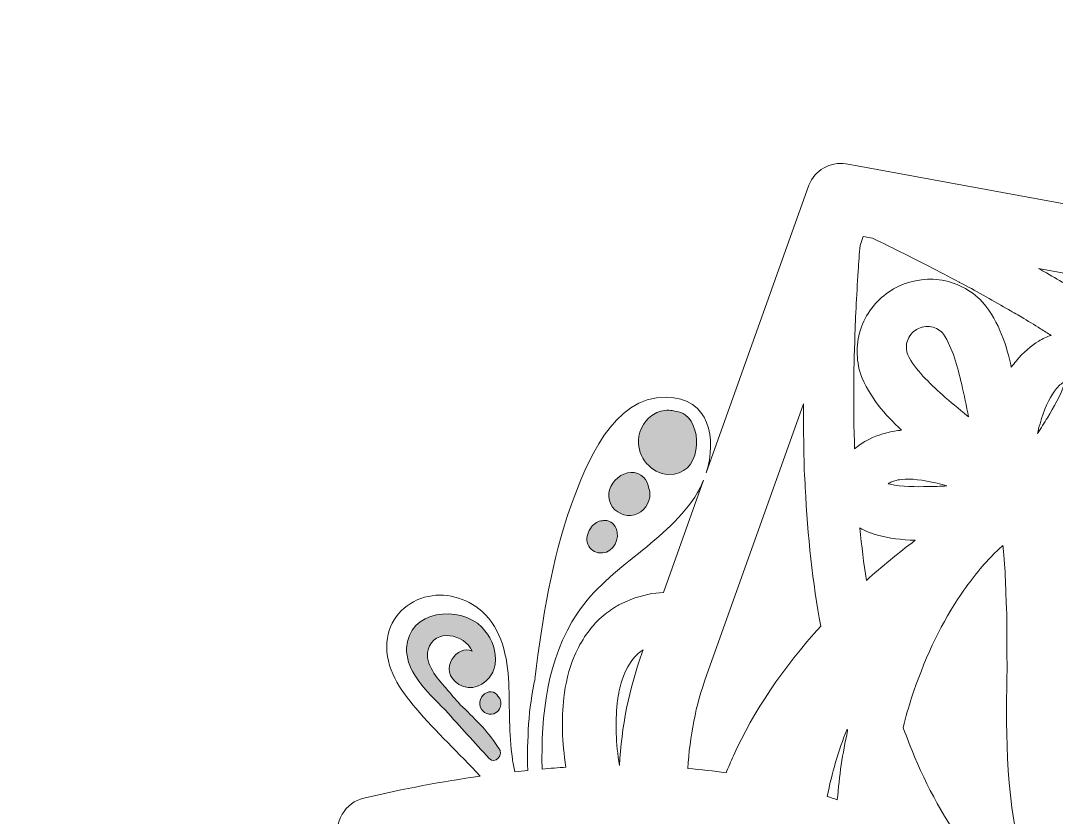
# Model space of a CAD drawing. Header units: millimetres. Extents: x -197 to 1097, y -667 to 136.
# Drawn here: x 193.4 to 317.7, y 37 to 132.6 of the extents above; entities that cross this region are included whole.
import ezdxf

# ---------------------------------------------------------------- set-up
doc = ezdxf.new("R2010")
doc.units = ezdxf.units.MM
doc.header["$MEASUREMENT"] = 0
doc.layers.add('engraving', color=7, linetype='Continuous')
doc.layers.add('Layer 5', color=7, linetype='Continuous')

# ---------------------------------------------------------------- blocks, each defined once
blk = doc.blocks.new('block 2')
at = {"layer": 'engraving'}
h = blk.add_hatch(color=1, dxfattribs=at)
h.dxf.hatch_style = 2
edge = h.paths.add_edge_path()
edge.add_spline(control_points=[(271.16, 78.16), (275.07, 77.95), (275.41, 83.7), (273.16, 85.31), (272.85, 85.53), (272.48, 85.68), (272.07, 85.71), (271.88, 85.77), (271.68, 85.82), (271.46, 85.84), (270.78, 85.92), (270.13, 85.77), (269.57, 85.47), (268.42, 84.86), (267.62, 83.6), (267.55, 82.26), (267.45, 80.2), (269.07, 78.27), (271.16, 78.16)], knot_values=[0, 0, 0, 0, 1, 1, 1, 2, 2, 2, 3, 3, 3, 4, 4, 4, 5, 5, 5, 6, 6, 6, 6], degree=3, periodic=1)
h = blk.add_hatch(color=1, dxfattribs=at)
h.dxf.hatch_style = 2
edge = h.paths.add_edge_path()
edge.add_spline(control_points=[(267.09, 73.31), (268.22, 73.62), (268.97, 74.7), (268.93, 75.86), (268.92, 76.13), (268.85, 76.4), (268.75, 76.65), (268.68, 77.07), (268.51, 77.46), (268.2, 77.78), (267.32, 78.71), (265.99, 78.5), (265.07, 77.75), (264.13, 76.98), (263.69, 75.74), (264.24, 74.6), (264.75, 73.54), (265.95, 73.01), (267.09, 73.31)], knot_values=[0, 0, 0, 0, 1, 1, 1, 2, 2, 2, 3, 3, 3, 4, 4, 4, 5, 5, 5, 6, 6, 6, 6], degree=3, periodic=1)
h = blk.add_hatch(color=1, dxfattribs=at)
h.dxf.hatch_style = 2
edge = h.paths.add_edge_path()
edge.add_spline(control_points=[(265.02, 71.18), (264.93, 71.87), (264.46, 72.48), (263.75, 72.61), (263.58, 72.64), (263.4, 72.63), (263.24, 72.59), (262.72, 72.59), (262.25, 72.27), (261.93, 71.85), (261.53, 71.33), (261.26, 70.68), (261.42, 70.01), (261.57, 69.36), (262.08, 68.87), (262.74, 68.75), (264.17, 68.48), (265.2, 69.86), (265.02, 71.18)], knot_values=[0, 0, 0, 0, 1, 1, 1, 2, 2, 2, 3, 3, 3, 4, 4, 4, 5, 5, 5, 6, 6, 6, 6], degree=3, periodic=1)
h = blk.add_hatch(color=1, dxfattribs=at)
h.dxf.hatch_style = 2
edge = h.paths.add_edge_path()
edge.add_spline(control_points=[(244.4, 49.84), (246.1, 47.88), (247.91, 45.99), (249.62, 44.05), (250.35, 43.22), (251.48, 44.51), (250.76, 45.33), (250.73, 45.36), (250.71, 45.39), (250.68, 45.42), (250.67, 45.45), (250.66, 45.47), (250.64, 45.5), (249.39, 47.42), (247.78, 48.95), (246.17, 50.5), (245.58, 51.16), (245, 51.83), (244.42, 52.51), (243.43, 53.66), (241.85, 55.38), (242.31, 57.1), (243.05, 59.8), (246.75, 58.95), (247.58, 56.94), (245.92, 57.87), (243.3, 54.67), (246, 52.93), (247.39, 52.03), (249.22, 52.84), (249.97, 54.22), (250.27, 54.77), (250.39, 55.36), (250.4, 55.97), (250.4, 57.37), (249.72, 58.81), (248.79, 59.77), (248.77, 59.79), (248.76, 59.8), (248.75, 59.82), (246.1, 62.5), (239.89, 61.87), (239.72, 57.3), (239.64, 54.97), (241.37, 52.97), (242.84, 51.4), (243.35, 50.86), (243.87, 50.35), (244.4, 49.84)], knot_values=[0, 0, 0, 0, 1, 1, 1, 2, 2, 2, 3, 3, 3, 4, 4, 4, 5, 5, 5, 6, 6, 6, 7, 7, 7, 8, 8, 8, 9, 9, 9, 10, 10, 10, 11, 11, 11, 12, 12, 12, 13, 13, 13, 14, 14, 14, 15, 15, 15, 16, 16, 16, 16], degree=3, periodic=1)
h = blk.add_hatch(color=1, dxfattribs=at)
h.dxf.hatch_style = 2
edge = h.paths.add_edge_path()
edge.add_spline(control_points=[(248.5, 50.58), (248.58, 49.77), (249.41, 49.12), (250.2, 49.42), (250.49, 49.53), (250.72, 49.74), (250.87, 50), (251.1, 50.41), (251.13, 50.92), (250.85, 51.34), (250.85, 51.34), (250.84, 51.34), (250.84, 51.34), (250.8, 51.41), (250.74, 51.46), (250.69, 51.52), (250.55, 51.84), (250.25, 52.02), (249.88, 52.05), (249.12, 52.09), (248.43, 51.35), (248.5, 50.58)], knot_values=[0, 0, 0, 0, 1, 1, 1, 2, 2, 2, 3, 3, 3, 4, 4, 4, 5, 5, 5, 6, 6, 6, 7, 7, 7, 7], degree=3, periodic=1)
at = {"layer": 'engraving', "lineweight": 0}
for points, knots in [([(271.16, 78.16), (275.07, 77.95), (275.41, 83.7), (273.16, 85.31), (272.85, 85.53), (272.48, 85.68), (272.07, 85.71), (271.88, 85.77), (271.68, 85.82), (271.46, 85.84), (270.78, 85.92), (270.13, 85.77), (269.57, 85.47), (268.42, 84.86), (267.62, 83.6), (267.55, 82.26), (267.45, 80.2), (269.07, 78.27), (271.16, 78.16)], [0, 0, 0, 0, 1, 1, 1, 2, 2, 2, 3, 3, 3, 4, 4, 4, 5, 5, 5, 6, 6, 6, 6]), ([(267.09, 73.31), (268.22, 73.62), (268.97, 74.7), (268.93, 75.86), (268.92, 76.13), (268.85, 76.4), (268.75, 76.65), (268.68, 77.07), (268.51, 77.46), (268.2, 77.78), (267.32, 78.71), (265.99, 78.5), (265.07, 77.75), (264.13, 76.98), (263.69, 75.74), (264.24, 74.6), (264.75, 73.54), (265.95, 73.01), (267.09, 73.31)], [0, 0, 0, 0, 1, 1, 1, 2, 2, 2, 3, 3, 3, 4, 4, 4, 5, 5, 5, 6, 6, 6, 6]), ([(265.02, 71.18), (264.93, 71.87), (264.46, 72.48), (263.75, 72.61), (263.58, 72.64), (263.4, 72.63), (263.24, 72.59), (262.72, 72.59), (262.25, 72.27), (261.93, 71.85), (261.53, 71.33), (261.26, 70.68), (261.42, 70.01), (261.57, 69.36), (262.08, 68.87), (262.74, 68.75), (264.17, 68.48), (265.2, 69.86), (265.02, 71.18)], [0, 0, 0, 0, 1, 1, 1, 2, 2, 2, 3, 3, 3, 4, 4, 4, 5, 5, 5, 6, 6, 6, 6]), ([(244.4, 49.84), (246.1, 47.88), (247.91, 45.99), (249.62, 44.05), (250.35, 43.22), (251.48, 44.51), (250.76, 45.33), (250.73, 45.36), (250.71, 45.39), (250.68, 45.42), (250.67, 45.45), (250.66, 45.47), (250.64, 45.5), (249.39, 47.42), (247.78, 48.95), (246.17, 50.5), (245.58, 51.16), (245, 51.83), (244.42, 52.51), (243.43, 53.66), (241.85, 55.38), (242.31, 57.1), (243.05, 59.8), (246.75, 58.95), (247.58, 56.94), (245.92, 57.87), (243.3, 54.67), (246, 52.93), (247.39, 52.03), (249.22, 52.84), (249.97, 54.22), (250.27, 54.77), (250.39, 55.36), (250.4, 55.97), (250.4, 57.37), (249.72, 58.81), (248.79, 59.77), (248.77, 59.79), (248.76, 59.8), (248.75, 59.82), (246.1, 62.5), (239.89, 61.87), (239.72, 57.3), (239.64, 54.97), (241.37, 52.97), (242.84, 51.4), (243.35, 50.86), (243.87, 50.35), (244.4, 49.84)], [0, 0, 0, 0, 1, 1, 1, 2, 2, 2, 3, 3, 3, 4, 4, 4, 5, 5, 5, 6, 6, 6, 7, 7, 7, 8, 8, 8, 9, 9, 9, 10, 10, 10, 11, 11, 11, 12, 12, 12, 13, 13, 13, 14, 14, 14, 15, 15, 15, 16, 16, 16, 16]), ([(248.5, 50.58), (248.58, 49.77), (249.41, 49.12), (250.2, 49.42), (250.49, 49.53), (250.72, 49.74), (250.87, 50), (251.1, 50.41), (251.13, 50.92), (250.85, 51.34), (250.85, 51.34), (250.84, 51.34), (250.84, 51.34), (250.8, 51.41), (250.74, 51.46), (250.69, 51.52), (250.55, 51.84), (250.25, 52.02), (249.88, 52.05), (249.12, 52.09), (248.43, 51.35), (248.5, 50.58)], [0, 0, 0, 0, 1, 1, 1, 2, 2, 2, 3, 3, 3, 4, 4, 4, 5, 5, 5, 6, 6, 6, 7, 7, 7, 7])]:
    blk.add_open_spline(points, degree=3, knots=knots, dxfattribs=at)

msp = doc.modelspace()

# ---------------------------------------------------------------- linework, layer by layer
at = {"layer": 'Layer 5', "lineweight": 0}
for points, knots in [([(577.26, -48.98), (577.26, -48.98), (556.16, -24.14), (556.16, -24.14), (558.66, -25.37), (561.46, -25.24), (563.31, -22.13), (566.59, -16.58), (561.23, -9.82), (557.77, -5.76), (553.22, -0.39), (547.68, 4.04), (542.12, 8.3), (542.05, 8.35), (541.99, 8.38), (541.92, 8.41), (539.24, 10.86), (536.13, 12.85), (532.93, 14.61), (533.15, 15.09), (533.37, 15.57), (533.59, 16.05), (534.04, 15.91), (534.5, 15.76), (534.95, 15.58), (537.78, 14.45), (540.34, 12.81), (543.03, 11.41), (545.81, 9.98), (549.04, 8.88), (552.11, 9.89), (554.45, 10.66), (556.4, 12.63), (557, 15.01), (557.64, 17.52), (556.78, 20.13), (554.58, 21.64), (552.02, 23.39), (548.84, 23.11), (545.98, 22.58), (542.37, 21.91), (538.84, 20.85), (535.28, 20.02), (537.09, 24.45), (538.75, 29.15), (540.25, 34.11), (540.57, 35.17), (540.43, 36.35), (539.86, 37.34), (539.29, 38.32), (538.34, 39.04), (537.25, 39.29), (531.4, 40.66), (525.73, 41.67), (520.3, 42.32), (523.17, 45.55), (526.39, 48.49), (529.22, 51.79), (531.11, 54), (532.93, 56.62), (532.7, 59.71), (532.5, 62.37), (530.67, 64.42), (528.17, 65.12), (525.81, 65.79), (523.13, 65.09), (521.29, 63.45), (518.88, 61.29), (518.22, 57.94), (518.07, 54.82), (517.93, 51.79), (518.07, 48.75), (517.64, 45.74), (517.49, 44.69), (517.24, 43.67), (516.92, 42.68), (516.53, 42.71), (516.13, 42.76), (515.74, 42.79), (515.91, 46.98), (515.82, 51.27), (514.92, 55.37), (514.92, 55.43), (514.93, 55.51), (514.91, 55.59), (514.01, 62.54), (512.94, 69.55), (510.57, 76.17), (508.78, 81.2), (505.61, 89.22), (499.16, 89.15), (495.82, 89.11), (494.27, 87.09), (493.91, 84.59), (493.91, 84.59), (484.42, 111.18), (484.42, 111.18), (484.42, 111.18), (483.8, 112.89), (483.8, 112.89), (483.1, 114.68), (481.28, 115.73), (479.35, 115.44), (479.35, 115.44), (446.04, 109.36), (446.04, 109.36), (448.87, 110.84), (450.71, 113.54), (448.72, 117.06), (445.56, 122.68), (437.03, 121.42), (431.78, 120.46), (424.86, 119.19), (418.25, 116.62), (411.78, 113.92), (411.71, 113.89), (411.65, 113.85), (411.59, 113.81), (408.18, 112.73), (404.95, 111.07), (401.88, 109.22), (401.57, 109.66), (401.25, 110.1), (400.93, 110.54), (401.24, 110.82), (401.56, 111.1), (401.89, 111.36), (404.29, 113.24), (406.99, 114.64), (409.54, 116.28), (412.17, 117.96), (414.73, 120.21), (415.4, 123.38), (415.91, 125.79), (415.17, 128.46), (413.41, 130.17), (411.56, 131.98), (408.87, 132.54), (406.46, 131.38), (403.67, 130.04), (402.31, 127.15), (401.35, 124.41), (400.15, 121.01), (399.3, 117.5), (398.27, 114.06), (395.43, 117.68), (392.31, 121.32), (388.91, 124.94), (388.15, 125.75), (387.06, 126.21), (385.92, 126.21), (384.78, 126.21), (383.69, 125.75), (382.93, 124.93), (378.72, 120.45), (374.93, 115.95), (371.6, 111.47), (370.12, 115.75), (369.18, 120.22), (367.66, 124.5), (366.7, 127.24), (365.34, 130.13), (362.55, 131.47), (360.14, 132.63), (357.45, 132.07), (355.6, 130.26), (353.84, 128.55), (353.1, 125.88), (353.61, 123.46), (354.28, 120.3), (356.84, 118.05), (359.47, 116.36), (362.02, 114.73), (364.72, 113.33), (367.12, 111.45), (368.09, 110.68), (368.95, 109.82), (369.74, 108.91), (369.54, 108.62), (369.34, 108.34), (369.14, 108.05), (369.13, 108.06), (369.11, 108.07), (369.1, 108.08), (365.45, 110.42), (361.56, 112.59), (357.42, 113.9), (357.36, 113.94), (357.3, 113.98), (357.23, 114.01), (350.76, 116.7), (344.15, 119.28), (337.23, 120.54), (331.98, 121.5), (323.45, 122.77), (320.29, 117.15), (318.55, 114.07), (319.74, 111.62), (321.96, 110.06), (321.96, 110.06), (294.25, 115.12), (294.25, 115.12), (294.25, 115.12), (292.46, 115.44), (292.46, 115.44), (290.56, 115.73), (288.74, 114.68), (288.03, 112.87), (288.03, 112.87), (275.71, 78.36), (275.71, 78.36), (276.97, 82.41), (276.15, 87.37), (270.89, 87.43), (264.45, 87.5), (261.28, 79.48), (259.48, 74.45), (257.12, 67.83), (256.04, 60.81), (255.14, 53.86), (255.13, 53.78), (255.13, 53.71), (255.14, 53.64), (254.35, 50.05), (254.18, 46.31), (254.27, 42.62), (253.75, 42.56), (253.24, 42.52), (252.72, 42.46), (252.6, 42.97), (252.49, 43.49), (252.42, 44.02), (251.98, 47.03), (252.12, 50.07), (251.98, 53.1), (251.84, 56.22), (251.17, 59.56), (248.76, 61.72), (246.93, 63.37), (244.25, 64.07), (241.88, 63.4), (239.39, 62.7), (237.56, 60.65), (237.36, 57.99), (237.12, 54.9), (238.95, 52.28), (240.84, 50.07), (243.27, 47.23), (246.01, 44.65), (248.55, 41.93), (244.04, 41.28), (239.37, 40.41), (234.59, 39.29), (233.5, 39.04), (232.55, 38.32), (231.98, 37.34), (231.41, 36.35), (231.27, 35.17), (231.59, 34.11), (233.35, 28.31), (235.32, 22.84), (237.5, 17.78), (232.94, 18.63), (228.5, 20.09), (223.92, 20.94), (221.07, 21.48), (217.88, 21.75), (215.33, 20), (213.12, 18.49), (212.26, 15.89), (212.9, 13.38), (213.5, 11), (215.45, 9.02), (217.79, 8.26), (220.87, 7.25), (224.1, 8.34), (226.87, 9.78), (229.56, 11.17), (232.13, 12.81), (234.95, 13.94), (236.19, 14.44), (237.45, 14.77), (238.73, 15), (238.87, 14.69), (239.01, 14.38), (239.16, 14.07), (239.06, 14.06), (238.96, 14.03), (238.86, 13.98), (235.01, 11.98), (231.19, 9.7), (227.98, 6.77), (227.91, 6.75), (227.85, 6.71), (227.79, 6.66), (222.22, 2.41), (216.68, -2.03), (212.13, -7.39), (208.67, -11.46), (203.31, -18.21), (206.6, -23.76), (208.71, -27.33), (212.09, -26.98), (214.83, -25.15), (214.83, -25.15), (195.76, -47.59), (195.76, -47.59), (195.76, -47.59), (194.58, -48.98), (194.58, -48.98), (193.38, -50.49), (193.38, -52.59), (194.6, -54.11), (194.6, -54.11), (217.81, -81.43), (217.81, -81.43), (214.93, -78.44), (210.29, -76.92), (207.64, -81.4), (204.36, -86.94), (209.72, -93.7), (213.17, -97.77), (217.73, -103.13), (223.27, -107.56), (228.83, -111.82), (228.9, -111.87), (228.96, -111.9), (229.02, -111.93), (231.86, -114.52), (235.18, -116.61), (238.57, -118.43), (238.37, -118.87), (238.17, -119.31), (237.97, -119.76), (237.31, -119.58), (236.65, -119.36), (236, -119.1), (233.17, -117.97), (230.61, -116.33), (227.91, -114.94), (225.14, -113.5), (221.91, -112.41), (218.84, -113.42), (216.5, -114.18), (214.55, -116.16), (213.95, -118.53), (213.31, -121.04), (214.17, -123.65), (216.37, -125.16), (218.93, -126.91), (222.11, -126.64), (224.97, -126.1), (228.84, -125.38), (232.62, -124.23), (236.45, -123.37), (234.68, -127.72), (233.06, -132.33), (231.59, -137.18), (231.27, -138.25), (231.41, -139.43), (231.98, -140.41), (232.55, -141.4), (233.5, -142.11), (234.59, -142.37), (240.28, -143.7), (245.8, -144.69), (251.09, -145.34), (248.12, -148.78), (244.7, -151.85), (241.73, -155.32), (239.84, -157.53), (238.01, -160.14), (238.25, -163.23), (238.45, -165.9), (240.28, -167.94), (242.78, -168.65), (245.14, -169.31), (247.82, -168.61), (249.66, -166.97), (252.07, -164.81), (252.73, -161.47), (252.88, -158.35), (253.02, -155.32), (252.88, -152.28), (253.31, -149.26), (253.49, -148.02), (253.8, -146.84), (254.21, -145.68), (254.55, -145.72), (254.9, -145.75), (255.24, -145.78), (255.24, -145.81), (255.23, -145.84), (255.23, -145.87), (255.03, -150.2), (255.1, -154.65), (256.03, -158.89), (256.03, -158.96), (256.02, -159.03), (256.03, -159.11), (256.94, -166.06), (258.01, -173.07), (260.37, -179.7), (262.17, -184.72), (265.34, -192.75), (271.78, -192.67), (276.54, -192.62), (277.67, -188.56), (276.91, -184.8), (276.91, -184.8), (287.42, -214.25), (287.42, -214.25), (287.42, -214.25), (288.04, -215.96), (288.04, -215.96), (288.74, -217.76), (290.56, -218.81), (292.49, -218.52), (292.49, -218.52), (325.96, -212.4), (325.96, -212.4), (322.57, -213.73), (320.01, -216.64), (322.22, -220.59), (325.38, -226.2), (333.92, -224.94), (339.17, -223.98), (346.09, -222.72), (352.7, -220.14), (359.17, -217.45), (359.24, -217.42), (359.3, -217.38), (359.36, -217.34), (363.08, -216.16), (366.59, -214.29), (369.91, -212.23), (370.18, -212.61), (370.46, -212.99), (370.74, -213.37), (370.21, -213.91), (369.66, -214.41), (369.06, -214.88), (366.66, -216.76), (363.96, -218.16), (361.4, -219.8), (358.78, -221.48), (356.21, -223.73), (355.55, -226.9), (355.04, -229.31), (355.78, -231.98), (357.54, -233.7), (359.39, -235.5), (362.08, -236.07), (364.49, -234.91), (367.28, -233.57), (368.63, -230.68), (369.6, -227.93), (370.94, -224.16), (371.83, -220.24), (373.04, -216.44), (376.01, -220.29), (379.32, -224.16), (382.93, -228.01), (383.69, -228.82), (384.78, -229.29), (385.92, -229.29), (387.06, -229.29), (388.15, -228.82), (388.91, -228.01), (392.82, -223.85), (396.36, -219.67), (399.52, -215.51), (400.9, -219.63), (401.83, -223.91), (403.28, -228.02), (404.25, -230.76), (405.6, -233.66), (408.4, -235), (410.81, -236.15), (413.5, -235.59), (415.35, -233.79), (417.11, -232.07), (417.84, -229.4), (417.34, -226.99), (416.67, -223.82), (414.11, -221.57), (411.48, -219.89), (408.93, -218.25), (406.22, -216.85), (403.83, -214.97), (402.99, -214.31), (402.22, -213.58), (401.52, -212.8), (401.75, -212.48), (401.98, -212.15), (402.21, -211.83), (405.76, -214.08), (409.52, -216.15), (413.53, -217.43), (413.58, -217.47), (413.65, -217.5), (413.72, -217.54), (420.19, -220.23), (426.8, -222.81), (433.72, -224.07), (438.97, -225.03), (447.5, -226.29), (450.66, -220.68), (452.78, -216.9), (450.53, -214.08), (447.36, -212.68), (447.36, -212.68), (477.59, -218.2), (477.59, -218.2), (477.59, -218.2), (479.38, -218.52), (479.38, -218.52), (481.28, -218.8), (483.1, -217.75), (483.81, -215.94), (483.81, -215.94), (494.72, -185.4), (494.72, -185.4), (494.79, -188.34), (496.28, -190.91), (500.06, -190.95), (506.5, -191.02), (509.67, -183), (511.47, -177.97), (513.83, -171.35), (514.9, -164.34), (515.81, -157.39), (515.82, -157.31), (515.82, -157.24), (515.81, -157.17), (516.63, -153.45), (516.78, -149.59), (516.67, -145.78), (517.16, -145.73), (517.65, -145.69), (518.14, -145.64), (518.3, -146.26), (518.44, -146.89), (518.53, -147.54), (518.96, -150.56), (518.82, -153.6), (518.96, -156.63), (519.11, -159.75), (519.78, -163.09), (522.19, -165.25), (524.02, -166.89), (526.7, -167.59), (529.06, -166.92), (531.56, -166.22), (533.39, -164.17), (533.59, -161.51), (533.83, -158.42), (532, -155.8), (530.11, -153.59), (527.59, -150.65), (524.75, -148), (522.14, -145.16), (527.01, -144.51), (532.06, -143.58), (537.26, -142.37), (538.34, -142.11), (539.29, -141.4), (539.86, -140.41), (540.43, -139.43), (540.57, -138.25), (540.25, -137.18), (538.57, -131.64), (536.69, -126.41), (534.63, -121.54), (538.78, -122.4), (542.85, -123.69), (547.02, -124.47), (549.88, -125), (553.07, -125.28), (555.62, -123.53), (557.83, -122.02), (558.69, -119.41), (558.05, -116.9), (557.44, -114.52), (555.5, -112.55), (553.16, -111.78), (550.08, -110.77), (546.85, -111.87), (544.08, -113.3), (541.38, -114.7), (538.82, -116.34), (536, -117.47), (535.08, -117.83), (534.16, -118.11), (533.22, -118.32), (533.05, -117.94), (532.87, -117.56), (532.7, -117.18), (536.34, -115.26), (539.93, -113.07), (542.97, -110.3), (543.03, -110.27), (543.1, -110.24), (543.16, -110.19), (548.73, -105.93), (554.26, -101.5), (558.82, -96.13), (562.27, -92.07), (567.64, -85.31), (564.35, -79.77), (562.49, -76.62), (559.66, -76.52), (557.13, -77.79), (557.13, -77.79), (576.08, -55.48), (576.08, -55.48), (576.08, -55.48), (577.26, -54.09), (577.26, -54.09), (578.46, -52.59), (578.46, -50.49), (577.26, -48.98)], [0, 0, 0, 0, 1, 1, 1, 2, 2, 2, 3, 3, 3, 4, 4, 4, 5, 5, 5, 6, 6, 6, 7, 7, 7, 8, 8, 8, 9, 9, 9, 10, 10, 10, 11, 11, 11, 12, 12, 12, 13, 13, 13, 14, 14, 14, 15, 15, 15, 16, 16, 16, 17, 17, 17, 18, 18, 18, 19, 19, 19, 20, 20, 20, 21, 21, 21, 22, 22, 22, 23, 23, 23, 24, 24, 24, 25, 25, 25, 26, 26, 26, 27, 27, 27, 28, 28, 28, 29, 29, 29, 30, 30, 30, 31, 31, 31, 32, 32, 32, 33, 33, 33, 34, 34, 34, 35, 35, 35, 36, 36, 36, 37, 37, 37, 38, 38, 38, 39, 39, 39, 40, 40, 40, 41, 41, 41, 42, 42, 42, 43, 43, 43, 44, 44, 44, 45, 45, 45, 46, 46, 46, 47, 47, 47, 48, 48, 48, 49, 49, 49, 50, 50, 50, 51, 51, 51, 52, 52, 52, 53, 53, 53, 54, 54, 54, 55, 55, 55, 56, 56, 56, 57, 57, 57, 58, 58, 58, 59, 59, 59, 60, 60, 60, 61, 61, 61, 62, 62, 62, 63, 63, 63, 64, 64, 64, 65, 65, 65, 66, 66, 66, 67, 67, 67, 68, 68, 68, 69, 69, 69, 70, 70, 70, 71, 71, 71, 72, 72, 72, 73, 73, 73, 74, 74, 74, 75, 75, 75, 76, 76, 76, 77, 77, 77, 78, 78, 78, 79, 79, 79, 80, 80, 80, 81, 81, 81, 82, 82, 82, 83, 83, 83, 84, 84, 84, 85, 85, 85, 86, 86, 86, 87, 87, 87, 88, 88, 88, 89, 89, 89, 90, 90, 90, 91, 91, 91, 92, 92, 92, 93, 93, 93, 94, 94, 94, 95, 95, 95, 96, 96, 96, 97, 97, 97, 98, 98, 98, 99, 99, 99, 100, 100, 100, 101, 101, 101, 102, 102, 102, 103, 103, 103, 104, 104, 104, 105, 105, 105, 106, 106, 106, 107, 107, 107, 108, 108, 108, 109, 109, 109, 110, 110, 110, 111, 111, 111, 112, 112, 112, 113, 113, 113, 114, 114, 114, 115, 115, 115, 116, 116, 116, 117, 117, 117, 118, 118, 118, 119, 119, 119, 120, 120, 120, 121, 121, 121, 122, 122, 122, 123, 123, 123, 124, 124, 124, 125, 125, 125, 126, 126, 126, 127, 127, 127, 128, 128, 128, 129, 129, 129, 130, 130, 130, 131, 131, 131, 132, 132, 132, 133, 133, 133, 134, 134, 134, 135, 135, 135, 136, 136, 136, 137, 137, 137, 138, 138, 138, 139, 139, 139, 140, 140, 140, 141, 141, 141, 142, 142, 142, 143, 143, 143, 144, 144, 144, 145, 145, 145, 146, 146, 146, 147, 147, 147, 148, 148, 148, 149, 149, 149, 150, 150, 150, 151, 151, 151, 152, 152, 152, 153, 153, 153, 154, 154, 154, 155, 155, 155, 156, 156, 156, 157, 157, 157, 158, 158, 158, 159, 159, 159, 160, 160, 160, 161, 161, 161, 162, 162, 162, 163, 163, 163, 164, 164, 164, 165, 165, 165, 166, 166, 166, 167, 167, 167, 168, 168, 168, 169, 169, 169, 170, 170, 170, 171, 171, 171, 172, 172, 172, 173, 173, 173, 174, 174, 174, 175, 175, 175, 176, 176, 176, 177, 177, 177, 178, 178, 178, 179, 179, 179, 180, 180, 180, 181, 181, 181, 182, 182, 182, 183, 183, 183, 184, 184, 184, 185, 185, 185, 186, 186, 186, 187, 187, 187, 188, 188, 188, 189, 189, 189, 190, 190, 190, 191, 191, 191, 192, 192, 192, 193, 193, 193, 194, 194, 194, 195, 195, 195, 196, 196, 196, 197, 197, 197, 198, 198, 198, 199, 199, 199, 200, 200, 200, 201, 201, 201, 202, 202, 202, 203, 203, 203, 204, 204, 204, 205, 205, 205, 206, 206, 206, 207, 207, 207, 207]), ([(293.41, 87.48), (293.42, 89.61), (293.42, 91.82), (293.53, 94.02), (293.6, 96.75), (293.75, 99.41), (293.95, 102.61), (294, 103.62), (294.08, 104.65), (294.17, 105.65), (294.17, 105.65), (294.55, 106.72), (294.55, 106.72), (294.55, 106.72), (295.65, 106.52), (295.65, 106.52), (296.52, 106.11), (297.49, 105.65), (298.44, 105.16), (301.29, 103.74), (303.66, 102.55), (306.07, 101.23), (306.07, 101.23), (306.11, 101.21), (306.11, 101.21), (308.01, 100.23), (309.91, 99.14), (311.76, 98.08), (312.36, 97.73), (312.96, 97.38), (313.53, 97.06), (314.31, 96.6), (315.09, 96.11), (315.85, 95.64), (316.27, 95.37), (316.7, 95.11), (317.11, 94.85), (316.6, 94.68), (316.11, 94.45), (315.64, 94.16), (314.67, 93.58), (313.78, 92.79), (312.92, 91.77), (312.71, 91.53), (312.52, 91.28), (312.33, 91.02), (311.77, 93.56), (310.94, 96.37), (308.92, 98.8), (308.92, 98.8), (308.85, 98.89), (308.85, 98.89), (307.48, 100.33), (305.65, 101.27), (303.68, 101.52), (301.78, 101.76), (299.83, 101.37), (298.19, 100.42), (296.55, 99.48), (295.23, 97.98), (294.47, 96.21), (293.72, 94.39), (293.61, 92.34), (294.18, 90.4), (294.18, 90.4), (294.23, 90.24), (294.23, 90.24), (295.29, 87.39), (297.19, 85.31), (299.14, 83.46), (298.86, 83.43), (298.59, 83.39), (298.32, 83.34), (297, 83.11), (295.88, 82.73), (294.92, 82.2), (294.41, 81.93), (293.94, 81.6), (293.52, 81.22), (293.51, 81.72), (293.49, 82.22), (293.47, 82.73), (293.44, 83.63), (293.41, 84.56), (293.41, 85.41), (293.41, 86.1), (293.41, 86.79), (293.41, 87.48)], [0, 0, 0, 0, 1, 1, 1, 2, 2, 2, 3, 3, 3, 4, 4, 4, 5, 5, 5, 6, 6, 6, 7, 7, 7, 8, 8, 8, 9, 9, 9, 10, 10, 10, 11, 11, 11, 12, 12, 12, 13, 13, 13, 14, 14, 14, 15, 15, 15, 16, 16, 16, 17, 17, 17, 18, 18, 18, 19, 19, 19, 20, 20, 20, 21, 21, 21, 22, 22, 22, 23, 23, 23, 24, 24, 24, 25, 25, 25, 26, 26, 26, 27, 27, 27, 28, 28, 28, 29, 29, 29, 29]), ([(349.6, 96.67), (353.35, 95.99), (356.98, 94.75), (360.39, 93.01), (359.72, 91.56), (359.09, 90.12), (358.52, 88.7), (357.79, 88.8), (357.05, 88.88), (356.3, 88.95), (350.56, 89.46), (344.51, 88.99), (337.81, 87.52), (333.76, 91.03), (329.16, 94.46), (324.15, 97.69), (322.76, 98.61), (321.59, 99.37), (320.36, 100.08), (319.93, 100.34), (319.49, 100.6), (319.03, 100.88), (318.24, 101.36), (317.42, 101.85), (316.55, 102.35), (316.23, 102.53), (315.91, 102.7), (315.6, 102.88), (315.6, 102.88), (349.6, 96.67), (349.6, 96.67)], [0, 0, 0, 0, 1, 1, 1, 2, 2, 2, 3, 3, 3, 4, 4, 4, 5, 5, 5, 6, 6, 6, 7, 7, 7, 8, 8, 8, 9, 9, 9, 10, 10, 10, 10]), ([(307.04, 85.19), (306.04, 86.02), (305, 86.88), (304.05, 87.71), (302.51, 89.1), (300.78, 90.73), (299.89, 92.51), (299.7, 93.04), (299.69, 93.66), (299.86, 94.21), (300.04, 94.75), (300.46, 95.28), (300.96, 95.57), (301.51, 95.88), (302.16, 95.99), (302.72, 95.87), (303.29, 95.75), (303.83, 95.43), (304.2, 95), (305.29, 93.32), (305.87, 91.1), (306.38, 88.96), (306.67, 87.69), (306.94, 86.37), (307.19, 85.07), (307.14, 85.11), (307.09, 85.15), (307.04, 85.19)], [0, 0, 0, 0, 1, 1, 1, 2, 2, 2, 3, 3, 3, 4, 4, 4, 5, 5, 5, 6, 6, 6, 7, 7, 7, 8, 8, 8, 9, 9, 9, 9]), ([(318.69, 89.04), (318.27, 87.67), (317.41, 86.23), (316.66, 84.96), (316.3, 84.36), (315.9, 83.73), (315.47, 83.05), (315.56, 83.44), (315.66, 83.84), (315.78, 84.23), (316.28, 85.96), (316.83, 87.2), (317.51, 88.15), (317.87, 88.63), (318.22, 88.98), (318.57, 89.18), (318.64, 89.22), (318.7, 89.25), (318.76, 89.27), (318.74, 89.2), (318.72, 89.12), (318.69, 89.04)], [0, 0, 0, 0, 1, 1, 1, 2, 2, 2, 3, 3, 3, 4, 4, 4, 5, 5, 5, 6, 6, 6, 7, 7, 7, 7]), ([(275.73, 54.02), (275.73, 54.02), (287.38, 86.64), (287.38, 86.64), (287.37, 86.25), (287.36, 85.85), (287.36, 85.43), (287.36, 84.72), (287.37, 84.01), (287.38, 83.31), (287.38, 83.31), (287.38, 83.31), (287.38, 83.31), (287.38, 83.31), (287.41, 81.87), (287.41, 81.87), (287.41, 81.87), (287.41, 81.87), (287.41, 81.87), (287.41, 81.6), (287.42, 81.33), (287.42, 81.07), (287.43, 79.41), (287.51, 77.81), (287.59, 76.61), (287.86, 70.74), (288.49, 65.13), (289.45, 59.95), (284.9, 54.93), (281.37, 49.69), (278.97, 44.38), (278.66, 43.69), (278.36, 43), (278.09, 42.32), (276.6, 42.53), (275.07, 42.71), (273.5, 42.84), (273.7, 46.67), (274.44, 50.43), (275.73, 54.02)], [0, 0, 0, 0, 1, 1, 1, 2, 2, 2, 3, 3, 3, 4, 4, 4, 5, 5, 5, 6, 6, 6, 7, 7, 7, 8, 8, 8, 9, 9, 9, 10, 10, 10, 11, 11, 11, 12, 12, 12, 13, 13, 13, 13]), ([(260.23, 61.49), (264.1, 67.26), (271.08, 70.02), (274.66, 75.99), (274.93, 76.45), (275.18, 76.96), (275.39, 77.48), (275.39, 77.48), (270.57, 63.97), (270.57, 63.97), (270.57, 63.97), (269.18, 63.84), (269.18, 63.84), (269.18, 63.84), (267.13, 63.34), (267.13, 63.34), (267.13, 63.34), (265.64, 62.7), (265.64, 62.7), (265.64, 62.7), (265.49, 62.63), (265.49, 62.63), (265.32, 62.55), (265.13, 62.46), (264.93, 62.35), (264.93, 62.35), (264.2, 61.85), (264.2, 61.85), (264.14, 61.8), (264.08, 61.76), (263.99, 61.7), (263.72, 61.51), (263.37, 61.27), (263.09, 60.99), (261.78, 59.79), (260.7, 58.24), (259.87, 56.37), (259.87, 56.37), (259.85, 56.31), (259.85, 56.31), (259.2, 54.7), (258.78, 53.02), (258.6, 51.31), (258.3, 48.78), (258.38, 46.05), (258.86, 42.99), (257.91, 42.93), (256.96, 42.86), (255.99, 42.78), (255.86, 49.28), (256.54, 55.96), (260.23, 61.49)], [0, 0, 0, 0, 1, 1, 1, 2, 2, 2, 3, 3, 3, 4, 4, 4, 5, 5, 5, 6, 6, 6, 7, 7, 7, 8, 8, 8, 9, 9, 9, 10, 10, 10, 11, 11, 11, 12, 12, 12, 13, 13, 13, 14, 14, 14, 15, 15, 15, 16, 16, 16, 17, 17, 17, 17]), ([(303.42, 77.09), (303.82, 76.99), (304.21, 76.89), (304.59, 76.77), (303.79, 76.73), (303.05, 76.7), (302.36, 76.69), (300.88, 76.67), (299.19, 76.65), (297.77, 76.98), (297.69, 77), (297.62, 77.02), (297.56, 77.03), (297.6, 77.07), (297.66, 77.11), (297.73, 77.15), (298.07, 77.34), (298.55, 77.48), (299.12, 77.55), (300.3, 77.66), (301.67, 77.52), (303.42, 77.09)], [0, 0, 0, 0, 1, 1, 1, 2, 2, 2, 3, 3, 3, 4, 4, 4, 5, 5, 5, 6, 6, 6, 7, 7, 7, 7]), ([(300.8, 70.24), (298.72, 68.68), (296.78, 67.09), (294.93, 65.43), (294.62, 67.47), (294.36, 69.55), (294.14, 71.73), (294.82, 71.34), (295.53, 71.08), (296.18, 70.88), (296.18, 70.88), (296.28, 70.85), (296.28, 70.85), (297.65, 70.5), (299.12, 70.29), (300.8, 70.24)], [0, 0, 0, 0, 1, 1, 1, 2, 2, 2, 3, 3, 3, 4, 4, 4, 5, 5, 5, 5]), ([(311.8, 56.83), (311.81, 56.22), (311.82, 55.61), (311.83, 55.03), (311.81, 54.18), (311.8, 53.32), (311.79, 52.48), (311.69, 45.36), (311.8, 37.11), (314.39, 29.15), (315.2, 26.67), (316.21, 24.36), (317.4, 22.27), (310.24, 27.76), (304.4, 35.44), (300.72, 44.26), (300.25, 45.37), (299.8, 46.51), (299.35, 47.74), (299.68, 49.1), (300, 50.25), (300.36, 51.33), (301.82, 55.78), (303.68, 59.76), (305.89, 63.15), (307.22, 65.15), (308.51, 66.8), (309.83, 68.19), (310.34, 68.71), (310.84, 69.19), (311.33, 69.63), (311.39, 69.05), (311.44, 68.47), (311.49, 67.9), (311.58, 66.6), (311.63, 65.25), (311.68, 63.93), (311.68, 63.93), (311.68, 63.85), (311.68, 63.85), (311.72, 62.99), (311.75, 62.13), (311.79, 61.24), (311.79, 61.24), (311.79, 60.6), (311.79, 60.6), (311.79, 59.37), (311.79, 58.1), (311.8, 56.83)], [0, 0, 0, 0, 1, 1, 1, 2, 2, 2, 3, 3, 3, 4, 4, 4, 5, 5, 5, 6, 6, 6, 7, 7, 7, 8, 8, 8, 9, 9, 9, 10, 10, 10, 11, 11, 11, 12, 12, 12, 13, 13, 13, 14, 14, 14, 15, 15, 15, 16, 16, 16, 16]), ([(265, 50.64), (265, 50.64), (265, 50.71), (265, 50.71), (265.02, 51.04), (265.1, 51.44), (265.19, 51.86), (265.23, 52.06), (265.27, 52.26), (265.31, 52.49), (265.31, 52.49), (265.32, 52.54), (265.32, 52.54), (265.33, 52.6), (265.37, 52.7), (265.4, 52.81), (265.44, 52.92), (265.48, 53.03), (265.5, 53.12), (265.56, 53.28), (265.6, 53.44), (265.65, 53.61), (265.69, 53.74), (265.72, 53.85), (265.76, 53.94), (266.18, 55), (266.72, 55.85), (267.35, 56.48), (267.58, 56.7), (267.83, 56.9), (268.11, 57.09), (268.11, 57.09), (268, 56.78), (268, 56.78), (266.43, 52.39), (265.52, 47.82), (265.29, 43.19), (265.28, 43.19), (265.27, 43.19), (265.27, 43.19), (264.86, 45.87), (264.77, 48.31), (265, 50.64)], [0, 0, 0, 0, 1, 1, 1, 2, 2, 2, 3, 3, 3, 4, 4, 4, 5, 5, 5, 6, 6, 6, 7, 7, 7, 8, 8, 8, 9, 9, 9, 10, 10, 10, 11, 11, 11, 12, 12, 12, 13, 13, 13, 14, 14, 14, 14]), ([(292.61, 47.58), (292.64, 47.51), (292.66, 47.44), (292.68, 47.38), (292.08, 44.67), (291.66, 41.89), (291.44, 39.09), (291.04, 39.23), (290.63, 39.37), (290.23, 39.5), (290.77, 42.25), (291.57, 44.95), (292.61, 47.58)], [0, 0, 0, 0, 1, 1, 1, 2, 2, 2, 3, 3, 3, 4, 4, 4, 4])]:
    msp.add_open_spline(points, degree=3, knots=knots, dxfattribs=at)

# ---------------------------------------------------------------- block references
at = {"layer": 'engraving'}
msp.add_blockref('block 2', (0, 0), dxfattribs=at)

doc.saveas('drawing.dxf')
